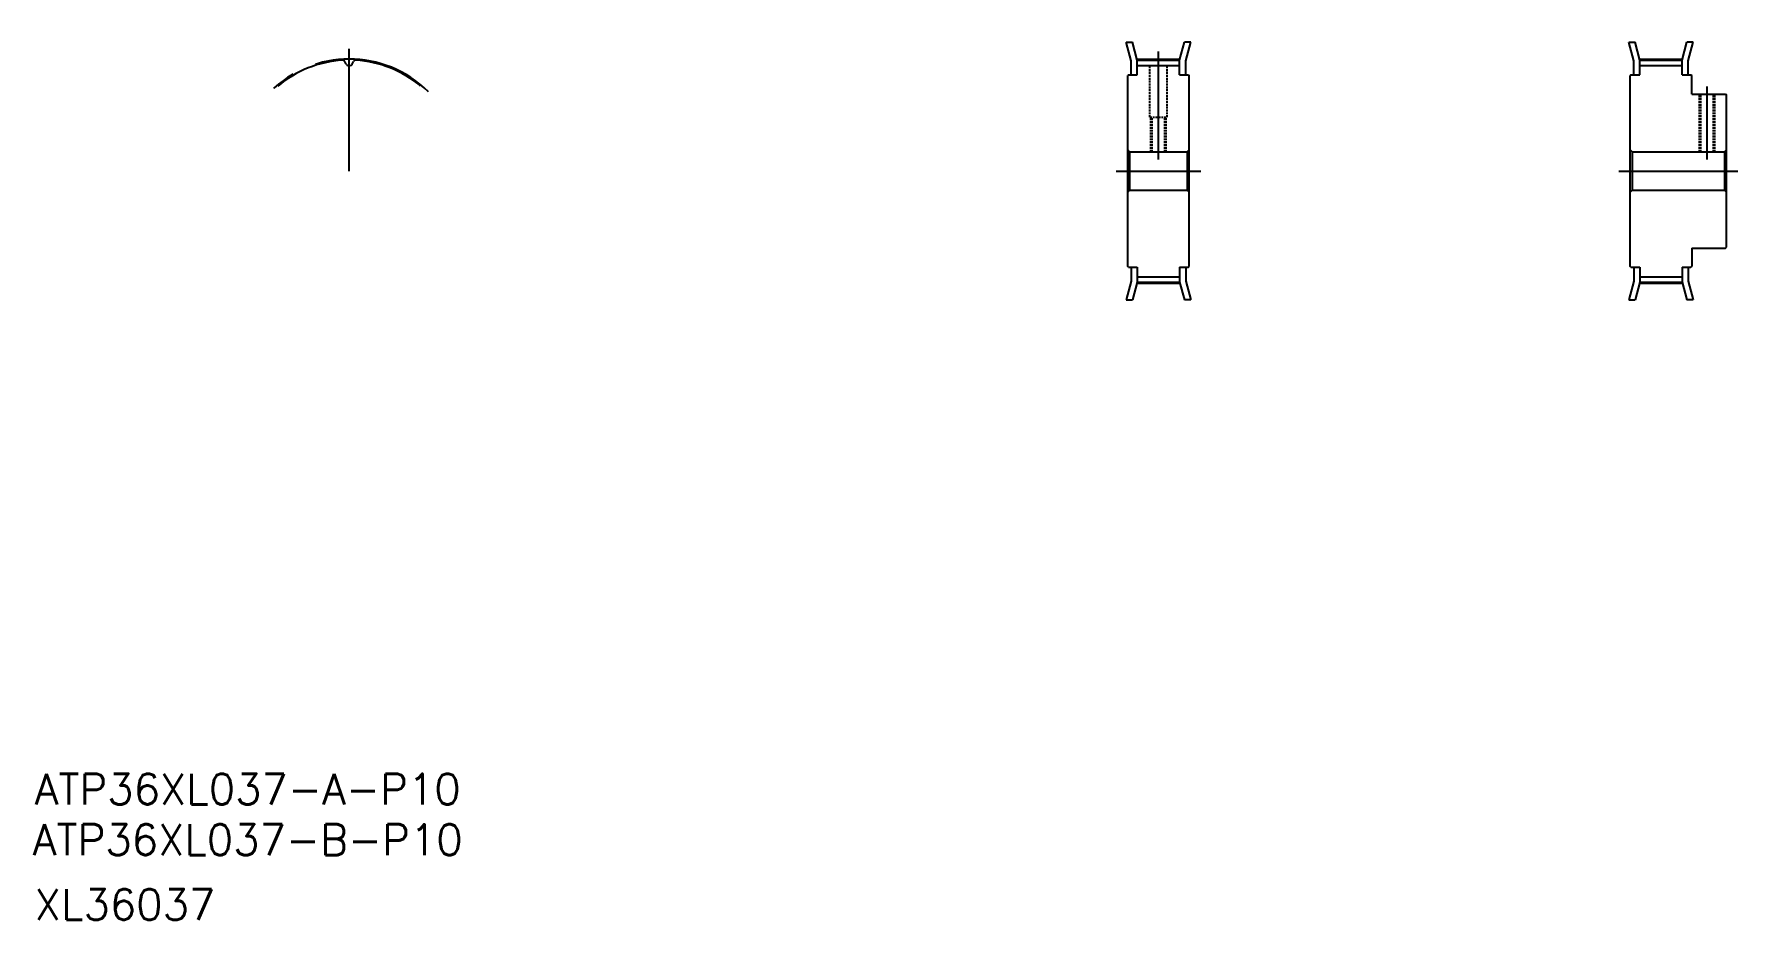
# Model space of a CAD drawing. Extents: x -129 to 314, y -106 to 124.
import ezdxf

# ---------------------------------------------------------------- set-up
doc = ezdxf.new("R2010")
doc.units = 0
doc.linetypes.add('CENTER', pattern=[50.8, 31.75, -6.35, 6.35, -6.35])
doc.linetypes.add('DASHED', pattern=[0.75, 0.5, -0.25])
doc.layers.get('0').update_dxf_attribs({"linetype": 'CONTINUOUS'})
doc.layers.add('CENTER', color=1, linetype='CENTER')
doc.styles.get("Standard").update_dxf_attribs({"font": 'txt', "bigfont": 'BIGFONT'})

msp = doc.modelspace()

# ---------------------------------------------------------------- linework, layer by layer
at = {"color": 7, "linetype": 'CONTINUOUS'}
for p, q in [((156.52, 117.13), (155.22, 121.99)), ((155.22, 121.99), (156.88, 121.99)), ((158.12, 117.34), (156.88, 121.99)), ((169.12, 117.34), (170.37, 121.99)), ((172.02, 121.99), (170.37, 121.99)), ((170.72, 117.13), (172.02, 121.99)), ((287.17, 117.13), (285.87, 121.99)), ((285.87, 121.99), (287.53, 121.99)), ((288.77, 117.34), (287.53, 121.99)), ((299.77, 117.34), (301.02, 121.99)), ((302.68, 121.99), (301.02, 121.99)), ((301.37, 117.13), (302.68, 121.99)), ((-47.56, 116.29), (-47.87, 116.94)), ((-45.96, 116.29), (-45.66, 116.94)), ((156.52, 113.49), (156.52, 117.13)), ((158.12, 117.34), (169.12, 117.34)), ((158.12, 113.49), (158.12, 117.34)), ((158.12, 115.94), (169.12, 115.94)), ((169.12, 113.49), (169.12, 117.34)), ((170.72, 113.49), (170.72, 117.13)), ((287.17, 113.49), (287.17, 117.13)), ((288.77, 117.34), (299.77, 117.34)), ((288.77, 113.49), (288.77, 117.34)), ((288.77, 115.94), (299.77, 115.94)), ((299.77, 113.49), (299.77, 117.34)), ((301.37, 113.49), (301.37, 117.13)), ((155.82, 113.49), (155.62, 113.29)), ((155.62, 63.69), (155.62, 113.29)), ((155.82, 113.49), (158.12, 113.49)), ((169.12, 113.49), (171.42, 113.49)), ((171.42, 113.49), (171.62, 113.29)), ((171.62, 63.69), (171.62, 113.29)), ((286.47, 113.49), (286.27, 113.29)), ((286.27, 63.69), (286.27, 113.29)), ((286.47, 113.49), (288.77, 113.49)), ((299.77, 113.49), (302.07, 113.49)), ((302.07, 113.49), (302.27, 113.29)), ((302.27, 108.49), (302.27, 113.29)), ((302.27, 108.49), (311.07, 108.49)), ((311.07, 108.49), (311.27, 108.29)), ((311.27, 68.69), (311.27, 108.29)), ((155.62, 93.99), (156.12, 93.49)), ((156.12, 93.49), (156.12, 83.49)), ((156.12, 93.49), (171.12, 93.49)), ((171.12, 93.49), (171.62, 93.99)), ((171.12, 93.49), (171.12, 83.49)), ((286.27, 93.99), (286.77, 93.49)), ((286.77, 93.49), (310.77, 93.49)), ((286.77, 93.49), (286.77, 83.49)), ((310.77, 93.49), (311.27, 93.99)), ((310.77, 93.49), (310.77, 83.49)), ((156.12, 83.49), (155.62, 82.99)), ((156.12, 83.49), (171.12, 83.49)), ((171.12, 83.49), (171.62, 82.99)), ((286.77, 83.49), (286.27, 82.99)), ((286.77, 83.49), (310.77, 83.49)), ((310.77, 83.49), (311.27, 82.99)), ((302.27, 68.49), (302.27, 63.69)), ((302.27, 68.49), (311.07, 68.49)), ((311.07, 68.49), (311.27, 68.69)), ((155.82, 63.49), (155.62, 63.69)), ((155.82, 63.49), (158.12, 63.49)), ((156.52, 63.49), (156.52, 59.85)), ((158.12, 63.49), (158.12, 59.64)), ((169.12, 63.49), (169.12, 59.64)), ((169.12, 63.49), (171.42, 63.49)), ((170.72, 63.49), (170.72, 59.85)), ((171.42, 63.49), (171.62, 63.69)), ((286.47, 63.49), (286.27, 63.69)), ((286.47, 63.49), (288.77, 63.49)), ((287.17, 63.49), (287.17, 59.85)), ((288.77, 63.49), (288.77, 59.64)), ((299.77, 63.49), (299.77, 59.64)), ((299.77, 63.49), (302.07, 63.49)), ((301.37, 63.49), (301.37, 59.85)), ((302.07, 63.49), (302.27, 63.69)), ((156.52, 59.85), (155.22, 54.99)), ((158.12, 59.64), (156.88, 54.99)), ((158.12, 61.04), (169.12, 61.04)), ((158.12, 59.64), (169.12, 59.64)), ((169.12, 59.64), (170.37, 54.99)), ((170.72, 59.85), (172.02, 54.99)), ((287.17, 59.85), (285.87, 54.99)), ((288.77, 59.64), (287.53, 54.99)), ((288.77, 61.04), (299.77, 61.04)), ((288.77, 59.64), (299.77, 59.64)), ((299.77, 59.64), (301.02, 54.99)), ((301.37, 59.85), (302.68, 54.99)), ((155.22, 54.99), (156.88, 54.99)), ((172.02, 54.99), (170.37, 54.99)), ((285.87, 54.99), (287.53, 54.99)), ((302.68, 54.99), (301.02, 54.99))]:
    msp.add_line(p, q, dxfattribs=at)
at = {"color": 3, "linetype": 'DASHED'}
for p, q in [((161.37, 102.49), (161.37, 115.94)), ((165.87, 102.49), (165.87, 115.94)), ((304.27, 93.49), (304.27, 108.49)), ((304.65, 93.49), (304.65, 108.49)), ((307.89, 93.49), (307.89, 108.49)), ((308.27, 93.49), (308.27, 108.49)), ((161.37, 102.49), (165.87, 102.49)), ((161.62, 93.49), (161.62, 102.49)), ((162, 93.49), (162, 102.49)), ((165.24, 93.49), (165.24, 102.49)), ((165.62, 93.49), (165.62, 102.49))]:
    msp.add_line(p, q, dxfattribs=at)
at = {"color": 7, "linetype": 'CONTINUOUS'}
for centre, radius, start, end in [((-46.76, 88.49), 28.85, 93.3642, 130), ((-48.42, 116.68), 0.61, 25, 93.3642), ((-47.01, 116.55), 0.61, 205, 270.509), ((-46.76, 88.49), 27.45, 89.491, 90.509), ((-46.51, 116.55), 0.61, 269.491, 335), ((-45.11, 116.68), 0.61, 86.6358, 155), ((-46.76, 88.49), 28.85, 50, 86.6358)]:
    msp.add_arc(centre, radius, start, end, dxfattribs=at)
at = {"layer": 'CENTER', "color": 1, "linetype": 'CENTER'}
for p, q in [((-46.76, 88.49), (-46.76, 124.09)), ((158.12, 117.59), (169.12, 117.59)), ((163.62, 91.49), (163.62, 119.59)), ((288.77, 117.59), (299.77, 117.59)), ((306.27, 91.49), (306.27, 110.49)), ((152.62, 88.49), (174.62, 88.49)), ((283.27, 88.49), (314.27, 88.49)), ((158.12, 59.38), (169.12, 59.38)), ((288.77, 59.38), (299.77, 59.38))]:
    msp.add_line(p, q, dxfattribs=at)
msp.add_arc((-46.76, 88.49), 29.1, 45, 135, dxfattribs=at)

# ---------------------------------------------------------------- texts
at = {"color": 7, "linetype": 'CONTINUOUS'}
for s, p in [('ATP36XL037-A-P10', (-128.54, -76.12)), ('ATP36XL037-B-P10', (-129.04, -89.28)), ('XL36037', (-128.54, -106.12))]:
    msp.add_text(s, height=8, dxfattribs=at).set_placement(p)

doc.saveas('drawing.dxf')
